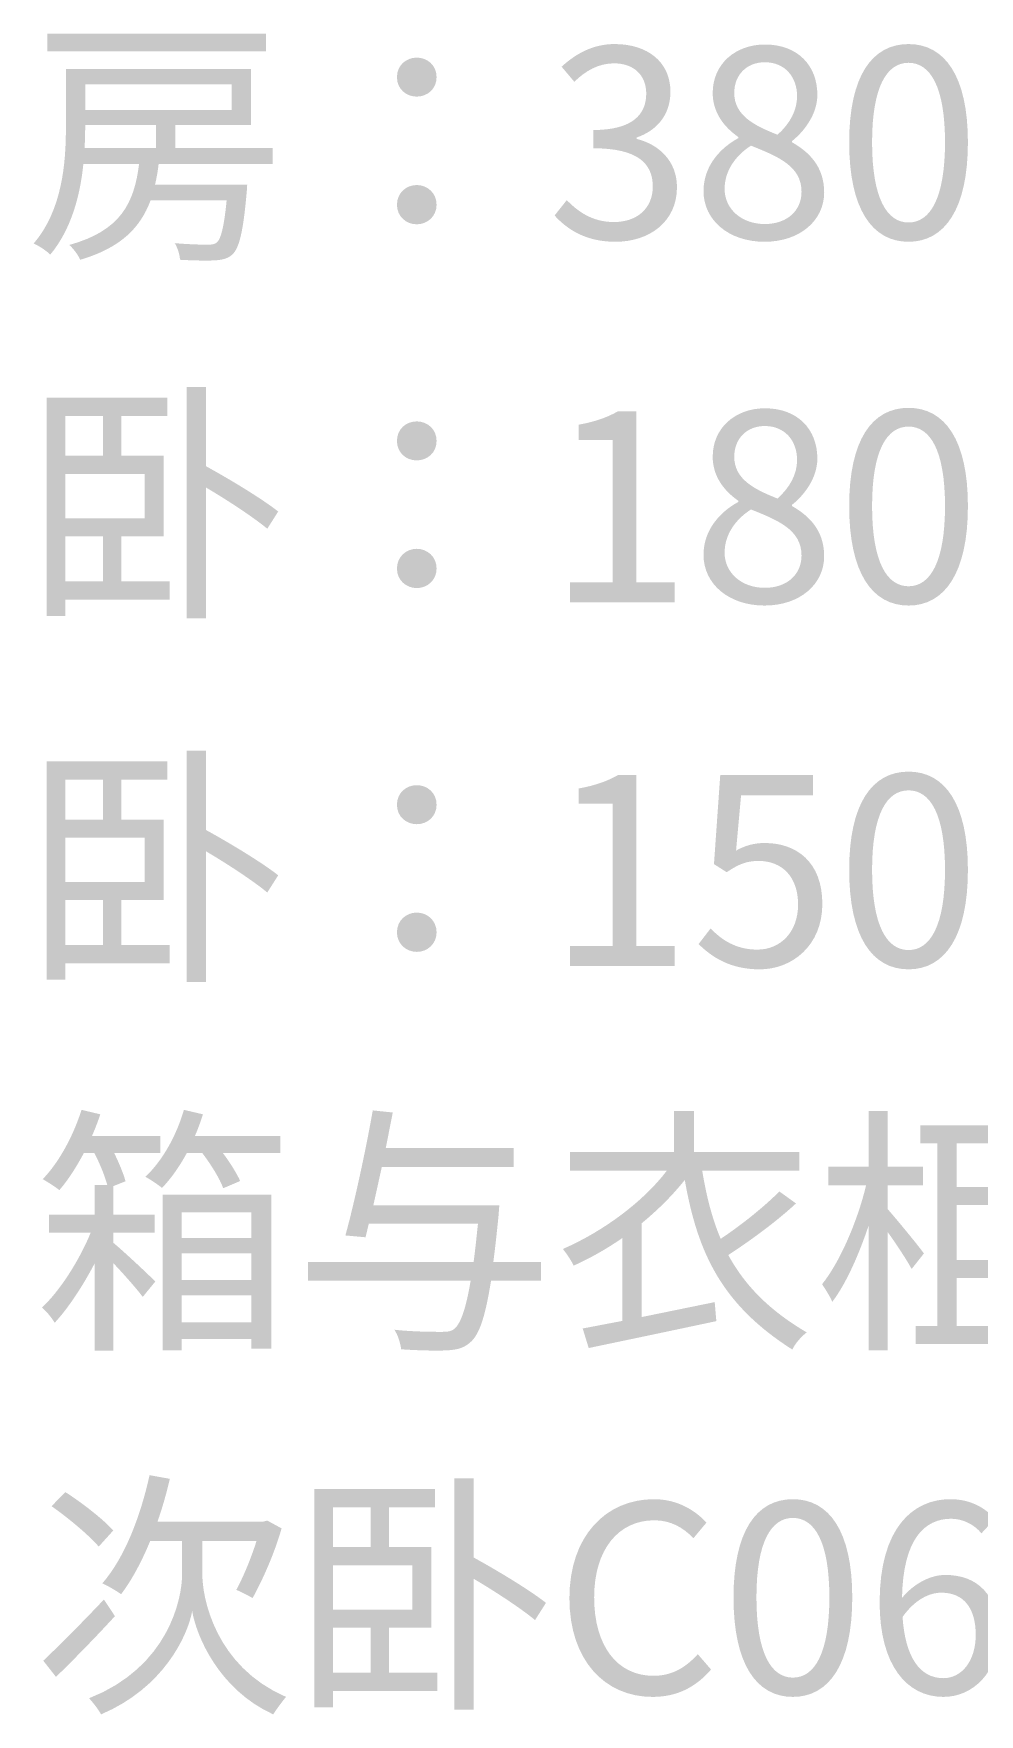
# Model space of a CAD drawing. Header units: millimetres. Extents: x -4600 to 229000, y -4300 to 19460.
# Drawn here: x 99060 to 100100, y 12572 to 14420 of the extents above; entities that cross this region are included whole.
import ezdxf

# ---------------------------------------------------------------- set-up
doc = ezdxf.new("R2010")
doc.units = ezdxf.units.MM
doc.header["$LTSCALE"] = 100
doc.layers.add('A-NOTE', color=7, linetype='Continuous', lineweight=18)

# ---------------------------------------------------------------- blocks, each defined once
blk = doc.blocks.new('A03_SHEET')
at = {"layer": 'A-NOTE'}
blk.add_hatch(color=256, dxfattribs=at).paths.add_polyline_path([(19074.7, 14420.2), (19074.7, 14400.7), (19315.3, 14400.7), (19315.3, 14420.2), (19074.7, 14420.2)])
h = blk.add_hatch(color=256, dxfattribs=at)
edge = h.paths.add_edge_path()
edge.add_spline(control_points=[(19699.8, 14191.3), (19737.3, 14191.3), (19767.4, 14213.6), (19767.4, 14251.2), (19767.4, 14280.1), (19747.6, 14298.4), (19723, 14304.4)], knot_values=[0, 0, 0, 0, 1, 1, 1, 2, 2, 2, 2], degree=3, periodic=0)
edge.add_line((19723, 14304.4), (19723, 14305.9))
edge.add_spline(control_points=[(19723, 14305.9), (19745.3, 14313.6), (19760.2, 14330.8), (19760.2, 14356.3), (19760.2, 14389.5), (19734.5, 14408.7), (19698.9, 14408.7), (19674.9, 14408.7), (19656.2, 14398.1), (19640.5, 14383.8)], knot_values=[0, 0, 0, 0, 1, 1, 1, 2, 2, 2, 3, 3, 3, 3], degree=3, periodic=0)
edge.add_line((19640.5, 14383.8), (19654.5, 14367.2))
edge.add_spline(control_points=[(19654.5, 14367.2), (19666.6, 14379.2), (19681.2, 14387.5), (19698.1, 14387.5), (19720.1, 14387.5), (19733.6, 14374.3), (19733.6, 14354.3), (19733.6, 14331.7), (19719, 14314.2), (19675.4, 14314.2)], knot_values=[0, 0, 0, 0, 1, 1, 1, 2, 2, 2, 3, 3, 3, 3], degree=3, periodic=0)
edge.add_line((19675.4, 14314.2), (19675.4, 14294.1))
edge.add_spline(control_points=[(19675.4, 14294.1), (19724.1, 14294.1), (19740.8, 14277.5), (19740.8, 14252), (19740.8, 14227.9), (19723.3, 14213), (19698.1, 14213), (19674.3, 14213), (19658.5, 14224.5), (19646.2, 14237.1)], knot_values=[0, 0, 0, 0, 1, 1, 1, 2, 2, 2, 3, 3, 3, 3], degree=3, periodic=0)
edge.add_line((19646.2, 14237.1), (19632.8, 14220.2))
edge.add_spline(control_points=[(19632.8, 14220.2), (19646.5, 14205), (19667.1, 14191.3), (19699.8, 14191.3)], knot_values=[0, 0, 0, 0, 1, 1, 1, 1], degree=3, periodic=0)
h = blk.add_hatch(color=256, dxfattribs=at)
edge = h.paths.add_edge_path()
edge.add_spline(control_points=[(19863.7, 14191.3), (19902.9, 14191.3), (19929.3, 14215.1), (19929.3, 14245.4), (19929.3, 14274.4), (19912.4, 14290.1), (19894, 14300.7)], knot_values=[0, 0, 0, 0, 1, 1, 1, 2, 2, 2, 2], degree=3, periodic=0)
edge.add_line((19894, 14300.7), (19894, 14302.1))
edge.add_spline(control_points=[(19894, 14302.1), (19906.4, 14311.9), (19921.8, 14330.8), (19921.8, 14352.9), (19921.8, 14385.2), (19900.1, 14408.2), (19864.2, 14408.2), (19831.6, 14408.2), (19806.7, 14386.7), (19806.7, 14354.9), (19806.7, 14332.8), (19819.8, 14317), (19835, 14306.4)], knot_values=[0, 0, 0, 0, 1, 1, 1, 2, 2, 2, 3, 3, 3, 4, 4, 4, 4], degree=3, periodic=0)
edge.add_line((19835, 14306.4), (19835, 14305.3))
edge.add_spline(control_points=[(19835, 14305.3), (19815.8, 14295), (19796.6, 14275.2), (19796.6, 14247.1), (19796.6, 14214.8), (19824.7, 14191.3), (19863.7, 14191.3)], knot_values=[0, 0, 0, 0, 1, 1, 1, 2, 2, 2, 2], degree=3, periodic=0)
edge = h.paths.add_edge_path(flags=0)
edge.add_spline(control_points=[(19864, 14210.8), (19838.7, 14210.8), (19819.8, 14227.1), (19819.8, 14249.4), (19819.8, 14269.5), (19831.9, 14286.1), (19848.8, 14297)], knot_values=[0, 0, 0, 0, 1, 1, 1, 2, 2, 2, 2], degree=3, periodic=0)
edge.add_spline(control_points=[(19848.8, 14297), (19878.6, 14285), (19904.4, 14274.6), (19904.4, 14246.3), (19904.4, 14225.4), (19888.3, 14210.8), (19864, 14210.8)], knot_values=[0, 0, 0, 0, 1, 1, 1, 2, 2, 2, 2], degree=3, periodic=0)
edge = h.paths.add_edge_path(flags=0)
edge.add_spline(control_points=[(19878, 14309), (19853.1, 14318.8), (19830.4, 14329.9), (19830.4, 14354.9), (19830.4, 14375.2), (19844.5, 14388.7), (19864, 14388.7), (19886.3, 14388.7), (19899.5, 14372.3), (19899.5, 14351.4), (19899.5, 14336), (19892, 14321.6), (19878, 14309)], knot_values=[0, 0, 0, 0, 1, 1, 1, 2, 2, 2, 3, 3, 3, 4, 4, 4, 4], degree=3, periodic=0)
h = blk.add_hatch(color=256, dxfattribs=at)
edge = h.paths.add_edge_path()
edge.add_spline(control_points=[(20022.1, 14191.3), (20061.9, 14191.3), (20087.4, 14227.4), (20087.4, 14300.7), (20087.4, 14373.5), (20061.9, 14408.7), (20022.1, 14408.7), (19982, 14408.7), (19956.8, 14373.5), (19956.8, 14300.7), (19956.8, 14227.4), (19982, 14191.3), (20022.1, 14191.3)], knot_values=[0, 0, 0, 0, 1, 1, 1, 2, 2, 2, 3, 3, 3, 4, 4, 4, 4], degree=3, periodic=0)
edge = h.paths.add_edge_path(flags=0)
edge.add_spline(control_points=[(20022.1, 14212.5), (19998.3, 14212.5), (19982, 14239.1), (19982, 14300.7), (19982, 14362), (19998.3, 14388.1), (20022.1, 14388.1), (20045.9, 14388.1), (20062.2, 14362), (20062.2, 14300.7), (20062.2, 14239.1), (20045.9, 14212.5), (20022.1, 14212.5)], knot_values=[0, 0, 0, 0, 1, 1, 1, 2, 2, 2, 3, 3, 3, 4, 4, 4, 4], degree=3, periodic=0)
h = blk.add_hatch(color=256, dxfattribs=at)
edge = h.paths.add_edge_path()
edge.add_line((19095.3, 14381.2), (19095.3, 14317.3))
edge.add_spline(control_points=[(19095.3, 14317.3), (19095.3, 14278.7), (19091.6, 14226.5), (19059.8, 14189.3)], knot_values=[0, 0, 0, 0, 1, 1, 1, 1], degree=3, periodic=0)
edge.add_spline(control_points=[(19059.8, 14189.3), (19065.2, 14187.3), (19074.4, 14181), (19078.1, 14177.2)], knot_values=[0, 0, 0, 0, 1, 1, 1, 1], degree=3, periodic=0)
edge.add_spline(control_points=[(19078.1, 14177.2), (19101.3, 14205), (19111.1, 14242.6), (19114.5, 14276.9)], knot_values=[0, 0, 0, 0, 1, 1, 1, 1], degree=3, periodic=0)
edge.add_line((19114.5, 14276.9), (19175.8, 14276.9))
edge.add_spline(control_points=[(19175.8, 14276.9), (19170.4, 14234.2), (19156, 14203.6), (19099, 14187.8)], knot_values=[0, 0, 0, 0, 1, 1, 1, 1], degree=3, periodic=0)
edge.add_spline(control_points=[(19099, 14187.8), (19103.3, 14184.1), (19109, 14176.4), (19111.1, 14171.5)], knot_values=[0, 0, 0, 0, 1, 1, 1, 1], degree=3, periodic=0)
edge.add_spline(control_points=[(19111.1, 14171.5), (19155.7, 14184.7), (19177.2, 14206.7), (19188.4, 14236.8)], knot_values=[0, 0, 0, 0, 1, 1, 1, 1], degree=3, periodic=0)
edge.add_line((19188.4, 14236.8), (19272.1, 14236.8))
edge.add_spline(control_points=[(19272.1, 14236.8), (19269.2, 14207.3), (19265.8, 14194.7), (19261.5, 14190.7)], knot_values=[0, 0, 0, 0, 1, 1, 1, 1], degree=3, periodic=0)
edge.add_spline(control_points=[(19261.5, 14190.7), (19258.9, 14188.4), (19256, 14188.1), (19250.9, 14188.1), (19245.4, 14188.1), (19230.5, 14188.4), (19215, 14189.8)], knot_values=[0, 0, 0, 0, 1, 1, 1, 2, 2, 2, 2], degree=3, periodic=0)
edge.add_spline(control_points=[(19215, 14189.8), (19218.2, 14184.7), (19220.5, 14177), (19220.8, 14171.5)], knot_values=[0, 0, 0, 0, 1, 1, 1, 1], degree=3, periodic=0)
edge.add_spline(control_points=[(19220.8, 14171.5), (19236.8, 14170.6), (19252.3, 14170.4), (19259.7, 14170.9), (19268, 14171.5), (19273.8, 14172.9), (19278.9, 14177.8)], knot_values=[0, 0, 0, 0, 1, 1, 1, 2, 2, 2, 2], degree=3, periodic=0)
edge.add_spline(control_points=[(19278.9, 14177.8), (19286.1, 14185.3), (19290.4, 14203), (19294.1, 14245.4)], knot_values=[0, 0, 0, 0, 1, 1, 1, 1], degree=3, periodic=0)
edge.add_spline(control_points=[(19294.1, 14245.4), (19294.4, 14248), (19294.7, 14254), (19294.7, 14254)], knot_values=[0, 0, 0, 0, 1, 1, 1, 1], degree=3, periodic=0)
edge.add_line((19294.7, 14254), (19193.3, 14254))
edge.add_spline(control_points=[(19193.3, 14254), (19195, 14261.2), (19196.4, 14268.9), (19197.3, 14276.9)], knot_values=[0, 0, 0, 0, 1, 1, 1, 1], degree=3, periodic=0)
edge.add_line((19197.3, 14276.9), (19322.8, 14276.9))
edge.add_line((19322.8, 14276.9), (19322.8, 14294.4))
edge.add_line((19322.8, 14294.4), (19215.6, 14294.4))
edge.add_line((19215.6, 14294.4), (19215.6, 14319.6))
edge.add_line((19215.6, 14319.6), (19298.7, 14319.6))
edge.add_line((19298.7, 14319.6), (19298.7, 14381.2))
edge.add_line((19298.7, 14381.2), (19095.3, 14381.2))
h.paths.add_polyline_path([(19116.5, 14364.6), (19277.5, 14364.6), (19277.5, 14336.2), (19116.5, 14336.2), (19116.5, 14364.6)], flags=0)
edge = h.paths.add_edge_path(flags=0)
edge.add_line((19116.5, 14319.6), (19194.4, 14319.6))
edge.add_line((19194.4, 14319.6), (19194.4, 14294.4))
edge.add_line((19194.4, 14294.4), (19115.9, 14294.4))
edge.add_spline(control_points=[(19115.9, 14294.4), (19116.2, 14302.4), (19116.5, 14309.9), (19116.5, 14317)], knot_values=[0, 0, 0, 0, 1, 1, 1, 1], degree=3, periodic=0)
edge.add_line((19116.5, 14317), (19116.5, 14319.6))
h = blk.add_hatch(color=256, dxfattribs=at)
edge = h.paths.add_edge_path()
edge.add_spline(control_points=[(19481.2, 14350.9), (19492.7, 14350.9), (19503, 14359.2), (19503, 14372.3), (19503, 14385.5), (19492.7, 14393.8), (19481.2, 14393.8), (19469.7, 14393.8), (19459.4, 14385.5), (19459.4, 14372.3), (19459.4, 14359.2), (19469.7, 14350.9), (19481.2, 14350.9)], knot_values=[0, 0, 0, 0, 1, 1, 1, 2, 2, 2, 3, 3, 3, 4, 4, 4, 4], degree=3, periodic=0)
h = blk.add_hatch(color=256, dxfattribs=at)
edge = h.paths.add_edge_path()
edge.add_spline(control_points=[(19481.2, 14210.5), (19492.7, 14210.5), (19503, 14219.1), (19503, 14232), (19503, 14245.1), (19492.7, 14253.7), (19481.2, 14253.7), (19469.7, 14253.7), (19459.4, 14245.1), (19459.4, 14232), (19459.4, 14219.1), (19469.7, 14210.5), (19481.2, 14210.5)], knot_values=[0, 0, 0, 0, 1, 1, 1, 2, 2, 2, 3, 3, 3, 4, 4, 4, 4], degree=3, periodic=0)
h = blk.add_hatch(color=256, dxfattribs=at)
edge = h.paths.add_edge_path()
edge.add_line((19228.2, 14031.6), (19228.2, 13777.2))
edge.add_line((19228.2, 13777.2), (19249.4, 13777.2))
edge.add_line((19249.4, 13777.2), (19249.4, 13921.1))
edge.add_spline(control_points=[(19249.4, 13921.1), (19274.6, 13906.2), (19301.9, 13888.1), (19316.8, 13875.8)], knot_values=[0, 0, 0, 0, 1, 1, 1, 1], degree=3, periodic=0)
edge.add_line((19316.8, 13875.8), (19328.8, 13894.7))
edge.add_spline(control_points=[(19328.8, 13894.7), (19311.3, 13908.5), (19276.9, 13929.4), (19249.4, 13944.5)], knot_values=[0, 0, 0, 0, 1, 1, 1, 1], degree=3, periodic=0)
edge.add_line((19249.4, 13944.5), (19249.4, 14031.6))
edge.add_line((19249.4, 14031.6), (19228.2, 14031.6))
h = blk.add_hatch(color=256, dxfattribs=at)
h.paths.add_polyline_path([(19074.1, 14019.9), (19074.1, 13779.8), (19094.7, 13779.8), (19094.7, 13797.9), (19209.3, 13797.9), (19209.3, 13817.9), (19156.3, 13817.9), (19156.3, 13867.5), (19202.7, 13867.5), (19202.7, 13956), (19156.3, 13956), (19156.3, 13999.8), (19206.7, 13999.8), (19206.7, 14019.9), (19074.1, 14019.9)])
h.paths.add_polyline_path([(19094.7, 13936), (19181.8, 13936), (19181.8, 13887.3), (19094.7, 13887.3), (19094.7, 13936)], flags=0)
h.paths.add_polyline_path([(19094.7, 13867.5), (19136, 13867.5), (19136, 13817.9), (19094.7, 13817.9), (19094.7, 13867.5)], flags=0)
h.paths.add_polyline_path([(19094.7, 13956), (19094.7, 13999.8), (19136, 13999.8), (19136, 13956), (19094.7, 13956)], flags=0)
h = blk.add_hatch(color=256, dxfattribs=at)
edge = h.paths.add_edge_path()
edge.add_spline(control_points=[(20022.1, 13791.3), (20061.9, 13791.3), (20087.4, 13827.4), (20087.4, 13900.7), (20087.4, 13973.5), (20061.9, 14008.7), (20022.1, 14008.7), (19982, 14008.7), (19956.8, 13973.5), (19956.8, 13900.7), (19956.8, 13827.4), (19982, 13791.3), (20022.1, 13791.3)], knot_values=[0, 0, 0, 0, 1, 1, 1, 2, 2, 2, 3, 3, 3, 4, 4, 4, 4], degree=3, periodic=0)
edge = h.paths.add_edge_path(flags=0)
edge.add_spline(control_points=[(20022.1, 13812.5), (19998.3, 13812.5), (19982, 13839.1), (19982, 13900.7), (19982, 13962), (19998.3, 13988.1), (20022.1, 13988.1), (20045.9, 13988.1), (20062.2, 13962), (20062.2, 13900.7), (20062.2, 13839.1), (20045.9, 13812.5), (20022.1, 13812.5)], knot_values=[0, 0, 0, 0, 1, 1, 1, 2, 2, 2, 3, 3, 3, 4, 4, 4, 4], degree=3, periodic=0)
h = blk.add_hatch(color=256, dxfattribs=at)
edge = h.paths.add_edge_path()
edge.add_spline(control_points=[(19481.2, 13950.9), (19492.7, 13950.9), (19503, 13959.2), (19503, 13972.3), (19503, 13985.5), (19492.7, 13993.8), (19481.2, 13993.8), (19469.7, 13993.8), (19459.4, 13985.5), (19459.4, 13972.3), (19459.4, 13959.2), (19469.7, 13950.9), (19481.2, 13950.9)], knot_values=[0, 0, 0, 0, 1, 1, 1, 2, 2, 2, 3, 3, 3, 4, 4, 4, 4], degree=3, periodic=0)
h = blk.add_hatch(color=256, dxfattribs=at)
edge = h.paths.add_edge_path()
edge.add_line((19649.7, 13795), (19764.8, 13795))
edge.add_line((19764.8, 13795), (19764.8, 13816.8))
edge.add_line((19764.8, 13816.8), (19722.7, 13816.8))
edge.add_line((19722.7, 13816.8), (19722.7, 14005))
edge.add_line((19722.7, 14005), (19702.7, 14005))
edge.add_spline(control_points=[(19702.7, 14005), (19691.2, 13998.4), (19677.7, 13993.5), (19659.1, 13990.1)], knot_values=[0, 0, 0, 0, 1, 1, 1, 1], degree=3, periodic=0)
edge.add_line((19659.1, 13990.1), (19659.1, 13973.5))
edge.add_line((19659.1, 13973.5), (19696.6, 13973.5))
edge.add_line((19696.6, 13973.5), (19696.6, 13816.8))
edge.add_line((19696.6, 13816.8), (19649.7, 13816.8))
edge.add_line((19649.7, 13816.8), (19649.7, 13795))
h = blk.add_hatch(color=256, dxfattribs=at)
edge = h.paths.add_edge_path()
edge.add_spline(control_points=[(19863.7, 13791.3), (19902.9, 13791.3), (19929.3, 13815.1), (19929.3, 13845.4), (19929.3, 13874.4), (19912.4, 13890.1), (19894, 13900.7)], knot_values=[0, 0, 0, 0, 1, 1, 1, 2, 2, 2, 2], degree=3, periodic=0)
edge.add_line((19894, 13900.7), (19894, 13902.1))
edge.add_spline(control_points=[(19894, 13902.1), (19906.4, 13911.9), (19921.8, 13930.8), (19921.8, 13952.9), (19921.8, 13985.2), (19900.1, 14008.2), (19864.2, 14008.2), (19831.6, 14008.2), (19806.7, 13986.7), (19806.7, 13954.9), (19806.7, 13932.8), (19819.8, 13917), (19835, 13906.4)], knot_values=[0, 0, 0, 0, 1, 1, 1, 2, 2, 2, 3, 3, 3, 4, 4, 4, 4], degree=3, periodic=0)
edge.add_line((19835, 13906.4), (19835, 13905.3))
edge.add_spline(control_points=[(19835, 13905.3), (19815.8, 13895), (19796.6, 13875.2), (19796.6, 13847.1), (19796.6, 13814.8), (19824.7, 13791.3), (19863.7, 13791.3)], knot_values=[0, 0, 0, 0, 1, 1, 1, 2, 2, 2, 2], degree=3, periodic=0)
edge = h.paths.add_edge_path(flags=0)
edge.add_spline(control_points=[(19864, 13810.8), (19838.7, 13810.8), (19819.8, 13827.1), (19819.8, 13849.4), (19819.8, 13869.5), (19831.9, 13886.1), (19848.8, 13897)], knot_values=[0, 0, 0, 0, 1, 1, 1, 2, 2, 2, 2], degree=3, periodic=0)
edge.add_spline(control_points=[(19848.8, 13897), (19878.6, 13885), (19904.4, 13874.6), (19904.4, 13846.3), (19904.4, 13825.4), (19888.3, 13810.8), (19864, 13810.8)], knot_values=[0, 0, 0, 0, 1, 1, 1, 2, 2, 2, 2], degree=3, periodic=0)
edge = h.paths.add_edge_path(flags=0)
edge.add_spline(control_points=[(19878, 13909), (19853.1, 13918.8), (19830.4, 13929.9), (19830.4, 13954.9), (19830.4, 13975.2), (19844.5, 13988.7), (19864, 13988.7), (19886.3, 13988.7), (19899.5, 13972.3), (19899.5, 13951.4), (19899.5, 13936), (19892, 13921.6), (19878, 13909)], knot_values=[0, 0, 0, 0, 1, 1, 1, 2, 2, 2, 3, 3, 3, 4, 4, 4, 4], degree=3, periodic=0)
h = blk.add_hatch(color=256, dxfattribs=at)
edge = h.paths.add_edge_path()
edge.add_spline(control_points=[(19481.2, 13810.5), (19492.7, 13810.5), (19503, 13819.1), (19503, 13832), (19503, 13845.1), (19492.7, 13853.7), (19481.2, 13853.7), (19469.7, 13853.7), (19459.4, 13845.1), (19459.4, 13832), (19459.4, 13819.1), (19469.7, 13810.5), (19481.2, 13810.5)], knot_values=[0, 0, 0, 0, 1, 1, 1, 2, 2, 2, 3, 3, 3, 4, 4, 4, 4], degree=3, periodic=0)
h = blk.add_hatch(color=256, dxfattribs=at)
edge = h.paths.add_edge_path()
edge.add_line((19228.2, 13631.6), (19228.2, 13377.2))
edge.add_line((19228.2, 13377.2), (19249.4, 13377.2))
edge.add_line((19249.4, 13377.2), (19249.4, 13521.1))
edge.add_spline(control_points=[(19249.4, 13521.1), (19274.6, 13506.2), (19301.9, 13488.1), (19316.8, 13475.8)], knot_values=[0, 0, 0, 0, 1, 1, 1, 1], degree=3, periodic=0)
edge.add_line((19316.8, 13475.8), (19328.8, 13494.7))
edge.add_spline(control_points=[(19328.8, 13494.7), (19311.3, 13508.5), (19276.9, 13529.4), (19249.4, 13544.5)], knot_values=[0, 0, 0, 0, 1, 1, 1, 1], degree=3, periodic=0)
edge.add_line((19249.4, 13544.5), (19249.4, 13631.6))
edge.add_line((19249.4, 13631.6), (19228.2, 13631.6))
h = blk.add_hatch(color=256, dxfattribs=at)
h.paths.add_polyline_path([(19074.1, 13619.9), (19074.1, 13379.8), (19094.7, 13379.8), (19094.7, 13397.9), (19209.3, 13397.9), (19209.3, 13417.9), (19156.3, 13417.9), (19156.3, 13467.5), (19202.7, 13467.5), (19202.7, 13556), (19156.3, 13556), (19156.3, 13599.8), (19206.7, 13599.8), (19206.7, 13619.9), (19074.1, 13619.9)])
h.paths.add_polyline_path([(19094.7, 13536), (19181.8, 13536), (19181.8, 13487.3), (19094.7, 13487.3), (19094.7, 13536)], flags=0)
h.paths.add_polyline_path([(19094.7, 13467.5), (19136, 13467.5), (19136, 13417.9), (19094.7, 13417.9), (19094.7, 13467.5)], flags=0)
h.paths.add_polyline_path([(19094.7, 13556), (19094.7, 13599.8), (19136, 13599.8), (19136, 13556), (19094.7, 13556)], flags=0)
h = blk.add_hatch(color=256, dxfattribs=at)
edge = h.paths.add_edge_path()
edge.add_line((19649.7, 13395), (19764.8, 13395))
edge.add_line((19764.8, 13395), (19764.8, 13416.8))
edge.add_line((19764.8, 13416.8), (19722.7, 13416.8))
edge.add_line((19722.7, 13416.8), (19722.7, 13605))
edge.add_line((19722.7, 13605), (19702.7, 13605))
edge.add_spline(control_points=[(19702.7, 13605), (19691.2, 13598.4), (19677.7, 13593.5), (19659.1, 13590.1)], knot_values=[0, 0, 0, 0, 1, 1, 1, 1], degree=3, periodic=0)
edge.add_line((19659.1, 13590.1), (19659.1, 13573.5))
edge.add_line((19659.1, 13573.5), (19696.6, 13573.5))
edge.add_line((19696.6, 13573.5), (19696.6, 13416.8))
edge.add_line((19696.6, 13416.8), (19649.7, 13416.8))
edge.add_line((19649.7, 13416.8), (19649.7, 13395))
h = blk.add_hatch(color=256, dxfattribs=at)
edge = h.paths.add_edge_path()
edge.add_spline(control_points=[(19858.5, 13391.3), (19893.8, 13391.3), (19927.3, 13417.3), (19927.3, 13463.2), (19927.3, 13509.6), (19898.6, 13530.2), (19864, 13530.2), (19851.4, 13530.2), (19841.9, 13527.1), (19832.4, 13521.9)], knot_values=[0, 0, 0, 0, 1, 1, 1, 2, 2, 2, 3, 3, 3, 3], degree=3, periodic=0)
edge.add_line((19832.4, 13521.9), (19837.9, 13582.7))
edge.add_line((19837.9, 13582.7), (19917, 13582.7))
edge.add_line((19917, 13582.7), (19917, 13605))
edge.add_line((19917, 13605), (19815, 13605))
edge.add_line((19815, 13605), (19808.1, 13507))
edge.add_line((19808.1, 13507), (19822.1, 13498.1))
edge.add_spline(control_points=[(19822.1, 13498.1), (19834.2, 13506.2), (19843, 13510.5), (19857.1, 13510.5), (19883.4, 13510.5), (19900.6, 13492.7), (19900.6, 13462.6), (19900.6, 13432), (19880.9, 13413), (19855.9, 13413), (19831.6, 13413), (19816.1, 13424.2), (19804.4, 13436.3)], knot_values=[0, 0, 0, 0, 1, 1, 1, 2, 2, 2, 3, 3, 3, 4, 4, 4, 4], degree=3, periodic=0)
edge.add_line((19804.4, 13436.3), (19791.2, 13419.1))
edge.add_spline(control_points=[(19791.2, 13419.1), (19805.5, 13405), (19825.6, 13391.3), (19858.5, 13391.3)], knot_values=[0, 0, 0, 0, 1, 1, 1, 1], degree=3, periodic=0)
h = blk.add_hatch(color=256, dxfattribs=at)
edge = h.paths.add_edge_path()
edge.add_spline(control_points=[(20022.1, 13391.3), (20061.9, 13391.3), (20087.4, 13427.4), (20087.4, 13500.7), (20087.4, 13573.5), (20061.9, 13608.7), (20022.1, 13608.7), (19982, 13608.7), (19956.8, 13573.5), (19956.8, 13500.7), (19956.8, 13427.4), (19982, 13391.3), (20022.1, 13391.3)], knot_values=[0, 0, 0, 0, 1, 1, 1, 2, 2, 2, 3, 3, 3, 4, 4, 4, 4], degree=3, periodic=0)
edge = h.paths.add_edge_path(flags=0)
edge.add_spline(control_points=[(20022.1, 13412.5), (19998.3, 13412.5), (19982, 13439.1), (19982, 13500.7), (19982, 13562), (19998.3, 13588.1), (20022.1, 13588.1), (20045.9, 13588.1), (20062.2, 13562), (20062.2, 13500.7), (20062.2, 13439.1), (20045.9, 13412.5), (20022.1, 13412.5)], knot_values=[0, 0, 0, 0, 1, 1, 1, 2, 2, 2, 3, 3, 3, 4, 4, 4, 4], degree=3, periodic=0)
h = blk.add_hatch(color=256, dxfattribs=at)
edge = h.paths.add_edge_path()
edge.add_spline(control_points=[(19481.2, 13550.9), (19492.7, 13550.9), (19503, 13559.2), (19503, 13572.3), (19503, 13585.5), (19492.7, 13593.8), (19481.2, 13593.8), (19469.7, 13593.8), (19459.4, 13585.5), (19459.4, 13572.3), (19459.4, 13559.2), (19469.7, 13550.9), (19481.2, 13550.9)], knot_values=[0, 0, 0, 0, 1, 1, 1, 2, 2, 2, 3, 3, 3, 4, 4, 4, 4], degree=3, periodic=0)
h = blk.add_hatch(color=256, dxfattribs=at)
edge = h.paths.add_edge_path()
edge.add_spline(control_points=[(19481.2, 13410.5), (19492.7, 13410.5), (19503, 13419.1), (19503, 13432), (19503, 13445.1), (19492.7, 13453.7), (19481.2, 13453.7), (19469.7, 13453.7), (19459.4, 13445.1), (19459.4, 13432), (19459.4, 13419.1), (19469.7, 13410.5), (19481.2, 13410.5)], knot_values=[0, 0, 0, 0, 1, 1, 1, 2, 2, 2, 3, 3, 3, 4, 4, 4, 4], degree=3, periodic=0)
h = blk.add_hatch(color=256, dxfattribs=at)
edge = h.paths.add_edge_path()
edge.add_spline(control_points=[(19112.5, 13236.8), (19103.3, 13207.9), (19087.8, 13179.2), (19069.8, 13160.6)], knot_values=[0, 0, 0, 0, 1, 1, 1, 1], degree=3, periodic=0)
edge.add_spline(control_points=[(19069.8, 13160.6), (19075, 13157.7), (19084.1, 13151.7), (19088.1, 13148.6)], knot_values=[0, 0, 0, 0, 1, 1, 1, 1], degree=3, periodic=0)
edge.add_spline(control_points=[(19088.1, 13148.6), (19097.6, 13159.4), (19106.8, 13173.8), (19115.1, 13189.5)], knot_values=[0, 0, 0, 0, 1, 1, 1, 1], degree=3, periodic=0)
edge.add_line((19115.1, 13189.5), (19126.5, 13189.5))
edge.add_spline(control_points=[(19126.5, 13189.5), (19132.5, 13178.1), (19138, 13164.3), (19140.8, 13154.3)], knot_values=[0, 0, 0, 0, 1, 1, 1, 1], degree=3, periodic=0)
edge.add_line((19140.8, 13154.3), (19126.8, 13154.3))
edge.add_line((19126.8, 13154.3), (19126.8, 13121.6))
edge.add_line((19126.8, 13121.6), (19076.7, 13121.6))
edge.add_line((19076.7, 13121.6), (19076.7, 13101.6))
edge.add_line((19076.7, 13101.6), (19122.5, 13101.6))
edge.add_spline(control_points=[(19122.5, 13101.6), (19109.9, 13070.9), (19088.4, 13037.4), (19068.9, 13019.4)], knot_values=[0, 0, 0, 0, 1, 1, 1, 1], degree=3, periodic=0)
edge.add_spline(control_points=[(19068.9, 13019.4), (19074.1, 13015.3), (19079.8, 13007.9), (19083, 13002.7)], knot_values=[0, 0, 0, 0, 1, 1, 1, 1], degree=3, periodic=0)
edge.add_spline(control_points=[(19083, 13002.7), (19097.9, 13018.8), (19113.9, 13043.1), (19126.8, 13067.8)], knot_values=[0, 0, 0, 0, 1, 1, 1, 1], degree=3, periodic=0)
edge.add_line((19126.8, 13067.8), (19126.8, 12972.1))
edge.add_line((19126.8, 12972.1), (19147.4, 12972.1))
edge.add_line((19147.4, 12972.1), (19147.4, 13068.3))
edge.add_spline(control_points=[(19147.4, 13068.3), (19159.5, 13055.5), (19173.5, 13039.7), (19179.8, 13031.1)], knot_values=[0, 0, 0, 0, 1, 1, 1, 1], degree=3, periodic=0)
edge.add_line((19179.8, 13031.1), (19193.6, 13048))
edge.add_spline(control_points=[(19193.6, 13048), (19186.7, 13055.2), (19159.2, 13080.9), (19147.4, 13090.7)], knot_values=[0, 0, 0, 0, 1, 1, 1, 1], degree=3, periodic=0)
edge.add_line((19147.4, 13090.7), (19147.4, 13101.6))
edge.add_line((19147.4, 13101.6), (19193, 13101.6))
edge.add_line((19193, 13101.6), (19193, 13121.6))
edge.add_line((19193, 13121.6), (19147.4, 13121.6))
edge.add_line((19147.4, 13121.6), (19147.4, 13152.9))
edge.add_line((19147.4, 13152.9), (19160.9, 13158.3))
edge.add_spline(control_points=[(19160.9, 13158.3), (19158.6, 13166.6), (19153.7, 13178.6), (19148.3, 13189.5)], knot_values=[0, 0, 0, 0, 1, 1, 1, 1], degree=3, periodic=0)
edge.add_line((19148.3, 13189.5), (19199.3, 13189.5))
edge.add_line((19199.3, 13189.5), (19199.3, 13207.9))
edge.add_line((19199.3, 13207.9), (19123.9, 13207.9))
edge.add_spline(control_points=[(19123.9, 13207.9), (19127.4, 13215.9), (19130.5, 13223.9), (19133.1, 13231.9)], knot_values=[0, 0, 0, 0, 1, 1, 1, 1], degree=3, periodic=0)
edge.add_line((19133.1, 13231.9), (19112.5, 13236.8))
h = blk.add_hatch(color=256, dxfattribs=at)
edge = h.paths.add_edge_path()
edge.add_spline(control_points=[(19225.1, 13236.8), (19216.8, 13208.4), (19201.6, 13180.9), (19182.7, 13163.2)], knot_values=[0, 0, 0, 0, 1, 1, 1, 1], degree=3, periodic=0)
edge.add_spline(control_points=[(19182.7, 13163.2), (19188.1, 13160.3), (19197, 13154.3), (19201, 13150.9)], knot_values=[0, 0, 0, 0, 1, 1, 1, 1], degree=3, periodic=0)
edge.add_spline(control_points=[(19201, 13150.9), (19210.8, 13161.2), (19220.2, 13174.3), (19228.2, 13189.2)], knot_values=[0, 0, 0, 0, 1, 1, 1, 1], degree=3, periodic=0)
edge.add_line((19228.2, 13189.2), (19245.4, 13189.2))
edge.add_spline(control_points=[(19245.4, 13189.2), (19254.9, 13176.6), (19264.6, 13161.2), (19268.3, 13150.6)], knot_values=[0, 0, 0, 0, 1, 1, 1, 1], degree=3, periodic=0)
edge.add_line((19268.3, 13150.6), (19287, 13158.6))
edge.add_spline(control_points=[(19287, 13158.6), (19283.2, 13166.9), (19276.1, 13178.6), (19268, 13189.2)], knot_values=[0, 0, 0, 0, 1, 1, 1, 1], degree=3, periodic=0)
edge.add_line((19268, 13189.2), (19331.1, 13189.2))
edge.add_line((19331.1, 13189.2), (19331.1, 13207.9))
edge.add_line((19331.1, 13207.9), (19237.1, 13207.9))
edge.add_spline(control_points=[(19237.1, 13207.9), (19240.5, 13215.6), (19243.4, 13223.6), (19246, 13231.9)], knot_values=[0, 0, 0, 0, 1, 1, 1, 1], degree=3, periodic=0)
edge.add_line((19246, 13231.9), (19225.1, 13236.8))
h = blk.add_hatch(color=256, dxfattribs=at)
edge = h.paths.add_edge_path()
edge.add_spline(control_points=[(19432.8, 13236.2), (19425.3, 13193.3), (19412.4, 13133.7), (19402.7, 13098.7)], knot_values=[0, 0, 0, 0, 1, 1, 1, 1], degree=3, periodic=0)
edge.add_line((19402.7, 13098.7), (19424.8, 13096.7))
edge.add_line((19424.8, 13096.7), (19428.5, 13111.6))
edge.add_line((19428.5, 13111.6), (19548.5, 13111.6))
edge.add_spline(control_points=[(19548.5, 13111.6), (19546.8, 13095.6), (19545.4, 13081.8), (19543.7, 13069.5)], knot_values=[0, 0, 0, 0, 1, 1, 1, 1], degree=3, periodic=0)
edge.add_line((19543.7, 13069.5), (19361.4, 13069.5))
edge.add_line((19361.4, 13069.5), (19361.4, 13049.1))
edge.add_line((19361.4, 13049.1), (19540.5, 13049.1))
edge.add_spline(control_points=[(19540.5, 13049.1), (19535.3, 13018.2), (19529.6, 13002.2), (19522.7, 12996.1)], knot_values=[0, 0, 0, 0, 1, 1, 1, 1], degree=3, periodic=0)
edge.add_spline(control_points=[(19522.7, 12996.1), (19519, 12993), (19515, 12992.7), (19507.8, 12992.7), (19499.8, 12992.7), (19478.3, 12992.7), (19456.6, 12995)], knot_values=[0, 0, 0, 0, 1, 1, 1, 2, 2, 2, 2], degree=3, periodic=0)
edge.add_spline(control_points=[(19456.6, 12995), (19460.6, 12989), (19463.4, 12979.8), (19464, 12973.5)], knot_values=[0, 0, 0, 0, 1, 1, 1, 1], degree=3, periodic=0)
edge.add_spline(control_points=[(19464, 12973.5), (19484.6, 12972.1), (19505.3, 12971.8), (19515.6, 12972.4)], knot_values=[0, 0, 0, 0, 1, 1, 1, 1], degree=3, periodic=0)
edge.add_spline(control_points=[(19515.6, 12972.4), (19527, 12973.2), (19533.9, 12975.2), (19541.4, 12982.4), (19550.5, 12991.3), (19556.8, 13010.5), (19562.9, 13049.1)], knot_values=[0, 0, 0, 0, 1, 1, 1, 2, 2, 2, 2], degree=3, periodic=0)
edge.add_line((19562.9, 13049.1), (19617.9, 13049.1))
edge.add_line((19617.9, 13049.1), (19617.9, 13069.5))
edge.add_line((19617.9, 13069.5), (19565.4, 13069.5))
edge.add_spline(control_points=[(19565.4, 13069.5), (19567.4, 13084.4), (19569.2, 13101.3), (19571.2, 13121.1), (19571.4, 13124.2), (19572, 13131.7), (19572, 13131.7)], knot_values=[0, 0, 0, 0, 1, 1, 1, 2, 2, 2, 2], degree=3, periodic=0)
edge.add_line((19572, 13131.7), (19433.4, 13131.7))
edge.add_line((19433.4, 13131.7), (19442.8, 13174.1))
edge.add_line((19442.8, 13174.1), (19587.8, 13174.1))
edge.add_line((19587.8, 13174.1), (19587.8, 13194.7))
edge.add_line((19587.8, 13194.7), (19447.1, 13194.7))
edge.add_line((19447.1, 13194.7), (19454.8, 13233.9))
edge.add_line((19454.8, 13233.9), (19432.8, 13236.2))
h = blk.add_hatch(color=256, dxfattribs=at)
edge = h.paths.add_edge_path()
edge.add_line((19764, 13235.7), (19764, 13190.4))
edge.add_line((19764, 13190.4), (19649.9, 13190.4))
edge.add_line((19649.9, 13190.4), (19649.9, 13169.8))
edge.add_line((19649.9, 13169.8), (19756.2, 13169.8))
edge.add_spline(control_points=[(19756.2, 13169.8), (19730.2, 13135.7), (19686.6, 13103.3), (19641.9, 13083.8)], knot_values=[0, 0, 0, 0, 1, 1, 1, 1], degree=3, periodic=0)
edge.add_spline(control_points=[(19641.9, 13083.8), (19645.4, 13079.5), (19651.4, 13070.9), (19653.7, 13065.5)], knot_values=[0, 0, 0, 0, 1, 1, 1, 1], degree=3, periodic=0)
edge.add_spline(control_points=[(19653.7, 13065.5), (19672.3, 13073.8), (19690.3, 13084.1), (19707.2, 13095.8)], knot_values=[0, 0, 0, 0, 1, 1, 1, 1], degree=3, periodic=0)
edge.add_line((19707.2, 13095.8), (19707.2, 13004.7))
edge.add_line((19707.2, 13004.7), (19663.7, 12996.4))
edge.add_line((19663.7, 12996.4), (19670.3, 12974.9))
edge.add_spline(control_points=[(19670.3, 12974.9), (19707.5, 12982.7), (19761.1, 12993.9), (19810.7, 13004.5)], knot_values=[0, 0, 0, 0, 1, 1, 1, 1], degree=3, periodic=0)
edge.add_line((19810.7, 13004.5), (19808.9, 13025.4))
edge.add_line((19808.9, 13025.4), (19728.7, 13009))
edge.add_line((19728.7, 13009), (19728.7, 13112.2))
edge.add_spline(control_points=[(19728.7, 13112.2), (19746.5, 13126.8), (19762.5, 13142.8), (19776, 13159.7)], knot_values=[0, 0, 0, 0, 1, 1, 1, 1], degree=3, periodic=0)
edge.add_spline(control_points=[(19776, 13159.7), (19790.3, 13077.8), (19817.8, 13021.9), (19894.3, 12973.2)], knot_values=[0, 0, 0, 0, 1, 1, 1, 1], degree=3, periodic=0)
edge.add_spline(control_points=[(19894.3, 12973.2), (19897.2, 12979.8), (19904.4, 12987.8), (19910.1, 12992.1)], knot_values=[0, 0, 0, 0, 1, 1, 1, 1], degree=3, periodic=0)
edge.add_spline(control_points=[(19910.1, 12992.1), (19868.5, 13016.5), (19841.9, 13044), (19823.8, 13077.2)], knot_values=[0, 0, 0, 0, 1, 1, 1, 1], degree=3, periodic=0)
edge.add_spline(control_points=[(19823.8, 13077.2), (19847.3, 13092.4), (19876.8, 13113.9), (19898.3, 13133.9)], knot_values=[0, 0, 0, 0, 1, 1, 1, 1], degree=3, periodic=0)
edge.add_line((19898.3, 13133.9), (19880, 13147.1))
edge.add_spline(control_points=[(19880, 13147.1), (19863.7, 13130.5), (19837.9, 13109.9), (19815.5, 13095)], knot_values=[0, 0, 0, 0, 1, 1, 1, 1], degree=3, periodic=0)
edge.add_spline(control_points=[(19815.5, 13095), (19806.1, 13117), (19799.8, 13141.7), (19795.2, 13169.8)], knot_values=[0, 0, 0, 0, 1, 1, 1, 1], degree=3, periodic=0)
edge.add_line((19795.2, 13169.8), (19901.8, 13169.8))
edge.add_line((19901.8, 13169.8), (19901.8, 13190.4))
edge.add_line((19901.8, 13190.4), (19786, 13190.4))
edge.add_line((19786, 13190.4), (19786, 13235.7))
edge.add_line((19786, 13235.7), (19764, 13235.7))
h = blk.add_hatch(color=256, dxfattribs=at)
edge = h.paths.add_edge_path()
edge.add_line((19978.3, 13235.7), (19978.3, 13174.3))
edge.add_line((19978.3, 13174.3), (19933.9, 13174.3))
edge.add_line((19933.9, 13174.3), (19933.9, 13153.7))
edge.add_line((19933.9, 13153.7), (19975.4, 13153.7))
edge.add_spline(control_points=[(19975.4, 13153.7), (19965.9, 13114.2), (19946.5, 13069.2), (19927, 13045.1)], knot_values=[0, 0, 0, 0, 1, 1, 1, 1], degree=3, periodic=0)
edge.add_spline(control_points=[(19927, 13045.1), (19930.4, 13040), (19935.9, 13031.4), (19938.2, 13025.7)], knot_values=[0, 0, 0, 0, 1, 1, 1, 1], degree=3, periodic=0)
edge.add_spline(control_points=[(19938.2, 13025.7), (19953.1, 13045.1), (19967.4, 13077.2), (19978.3, 13109.9)], knot_values=[0, 0, 0, 0, 1, 1, 1, 1], degree=3, periodic=0)
edge.add_line((19978.3, 13109.9), (19978.3, 12972.4))
edge.add_line((19978.3, 12972.4), (19999.2, 12972.4))
edge.add_line((19999.2, 12972.4), (19999.2, 13102.4))
edge.add_spline(control_points=[(19999.2, 13102.4), (20009.2, 13088.4), (20020.7, 13070.9), (20025.5, 13061.8)], knot_values=[0, 0, 0, 0, 1, 1, 1, 1], degree=3, periodic=0)
edge.add_line((20025.5, 13061.8), (20039, 13078.9))
edge.add_spline(control_points=[(20039, 13078.9), (20033.3, 13087), (20008.3, 13117.3), (19999.2, 13127.6)], knot_values=[0, 0, 0, 0, 1, 1, 1, 1], degree=3, periodic=0)
edge.add_line((19999.2, 13127.6), (19999.2, 13153.7))
edge.add_line((19999.2, 13153.7), (20038.1, 13153.7))
edge.add_line((20038.1, 13153.7), (20038.1, 13174.3))
edge.add_line((20038.1, 13174.3), (19999.2, 13174.3))
edge.add_line((19999.2, 13174.3), (19999.2, 13235.7))
edge.add_line((19999.2, 13235.7), (19978.3, 13235.7))
h = blk.add_hatch(color=256, dxfattribs=at)
h.paths.add_polyline_path([(20029.8, 12999.3), (20029.8, 12979.5), (20194.3, 12979.5), (20194.3, 12999.3), (20075.1, 12999.3), (20075.1, 13052), (20177.1, 13052), (20177.1, 13152), (20075.1, 13152), (20075.1, 13200.1), (20190.6, 13200.1), (20190.6, 13219.9), (20035, 13219.9), (20035, 13200.1), (20053.6, 13200.1), (20053.6, 12999.3), (20029.8, 12999.3)])
h.paths.add_polyline_path([(20075.1, 13132.2), (20156.2, 13132.2), (20156.2, 13071.8), (20075.1, 13071.8), (20075.1, 13132.2)], flags=0)
h = blk.add_hatch(color=256, dxfattribs=at)
h.paths.add_polyline_path([(19201.9, 13143.7), (19201.9, 12972.4), (19222.8, 12972.4), (19222.8, 12985), (19299.3, 12985), (19299.3, 12974.1), (19321.1, 12974.1), (19321.1, 13143.7), (19201.9, 13143.7)])
h.paths.add_polyline_path([(19222.8, 13032.8), (19299.3, 13032.8), (19299.3, 13003), (19222.8, 13003), (19222.8, 13032.8)], flags=0)
h.paths.add_polyline_path([(19222.8, 13078.9), (19299.3, 13078.9), (19299.3, 13049.7), (19222.8, 13049.7), (19222.8, 13078.9)], flags=0)
h.paths.add_polyline_path([(19222.8, 13095.8), (19222.8, 13124.2), (19299.3, 13124.2), (19299.3, 13095.8), (19222.8, 13095.8)], flags=0)
h = blk.add_hatch(color=256, dxfattribs=at)
edge = h.paths.add_edge_path()
edge.add_spline(control_points=[(19187.3, 12835.1), (19177.2, 12789.2), (19159.8, 12744.3), (19135.4, 12716.2)], knot_values=[0, 0, 0, 0, 1, 1, 1, 1], degree=3, periodic=0)
edge.add_spline(control_points=[(19135.4, 12716.2), (19141.1, 12713.6), (19151.4, 12707.6), (19156, 12704.2)], knot_values=[0, 0, 0, 0, 1, 1, 1, 1], degree=3, periodic=0)
edge.add_spline(control_points=[(19156, 12704.2), (19168.1, 12720.2), (19178.7, 12740.3), (19188.1, 12762.9)], knot_values=[0, 0, 0, 0, 1, 1, 1, 1], degree=3, periodic=0)
edge.add_line((19188.1, 12762.9), (19223.1, 12762.9))
edge.add_line((19223.1, 12762.9), (19223.1, 12726.2))
edge.add_spline(control_points=[(19223.1, 12726.2), (19223.1, 12699.3), (19208.2, 12624.2), (19120.8, 12589.8)], knot_values=[0, 0, 0, 0, 1, 1, 1, 1], degree=3, periodic=0)
edge.add_spline(control_points=[(19120.8, 12589.8), (19124.8, 12585.5), (19131.4, 12577), (19134, 12572.1)], knot_values=[0, 0, 0, 0, 1, 1, 1, 1], degree=3, periodic=0)
edge.add_spline(control_points=[(19134, 12572.1), (19203, 12601.3), (19229.4, 12658.9), (19234.2, 12685.8)], knot_values=[0, 0, 0, 0, 1, 1, 1, 1], degree=3, periodic=0)
edge.add_spline(control_points=[(19234.2, 12685.8), (19238.5, 12659.2), (19262.9, 12599.6), (19323.3, 12572.1)], knot_values=[0, 0, 0, 0, 1, 1, 1, 1], degree=3, periodic=0)
edge.add_spline(control_points=[(19323.3, 12572.1), (19326.5, 12577.2), (19333.1, 12586.1), (19337.4, 12591.3)], knot_values=[0, 0, 0, 0, 1, 1, 1, 1], degree=3, periodic=0)
edge.add_spline(control_points=[(19337.4, 12591.3), (19259.2, 12625.1), (19245.1, 12701), (19245.4, 12726.2)], knot_values=[0, 0, 0, 0, 1, 1, 1, 1], degree=3, periodic=0)
edge.add_line((19245.4, 12726.2), (19245.4, 12762.9))
edge.add_line((19245.4, 12762.9), (19305, 12762.9))
edge.add_spline(control_points=[(19305, 12762.9), (19299, 12743.7), (19290.1, 12722.5), (19282.7, 12709)], knot_values=[0, 0, 0, 0, 1, 1, 1, 1], degree=3, periodic=0)
edge.add_spline(control_points=[(19282.7, 12709), (19287.8, 12707), (19296.1, 12702.4), (19300.7, 12700.1)], knot_values=[0, 0, 0, 0, 1, 1, 1, 1], degree=3, periodic=0)
edge.add_spline(control_points=[(19300.7, 12700.1), (19311.3, 12719.3), (19324.8, 12749.1), (19332.5, 12776.6)], knot_values=[0, 0, 0, 0, 1, 1, 1, 1], degree=3, periodic=0)
edge.add_line((19332.5, 12776.6), (19316.8, 12785.2))
edge.add_line((19316.8, 12785.2), (19312.5, 12784.1))
edge.add_line((19312.5, 12784.1), (19196.1, 12784.1))
edge.add_spline(control_points=[(19196.1, 12784.1), (19201.3, 12799), (19205.9, 12815), (19209.6, 12831.1)], knot_values=[0, 0, 0, 0, 1, 1, 1, 1], degree=3, periodic=0)
edge.add_line((19209.6, 12831.1), (19187.3, 12835.1))
h = blk.add_hatch(color=256, dxfattribs=at)
edge = h.paths.add_edge_path()
edge.add_line((19522.7, 12831.6), (19522.7, 12577.2))
edge.add_line((19522.7, 12577.2), (19543.9, 12577.2))
edge.add_line((19543.9, 12577.2), (19543.9, 12721.1))
edge.add_spline(control_points=[(19543.9, 12721.1), (19569.2, 12706.2), (19596.4, 12688.1), (19611.3, 12675.8)], knot_values=[0, 0, 0, 0, 1, 1, 1, 1], degree=3, periodic=0)
edge.add_line((19611.3, 12675.8), (19623.3, 12694.7))
edge.add_spline(control_points=[(19623.3, 12694.7), (19605.8, 12708.5), (19571.4, 12729.4), (19543.9, 12744.5)], knot_values=[0, 0, 0, 0, 1, 1, 1, 1], degree=3, periodic=0)
edge.add_line((19543.9, 12744.5), (19543.9, 12831.6))
edge.add_line((19543.9, 12831.6), (19522.7, 12831.6))
h = blk.add_hatch(color=256, dxfattribs=at)
edge = h.paths.add_edge_path()
edge.add_spline(control_points=[(19079.5, 12801), (19097.9, 12788.1), (19120.5, 12769.2), (19131.4, 12756.6)], knot_values=[0, 0, 0, 0, 1, 1, 1, 1], degree=3, periodic=0)
edge.add_line((19131.4, 12756.6), (19147.4, 12774.3))
edge.add_spline(control_points=[(19147.4, 12774.3), (19136.3, 12786.7), (19113.1, 12804.7), (19094.7, 12816.5)], knot_values=[0, 0, 0, 0, 1, 1, 1, 1], degree=3, periodic=0)
edge.add_line((19094.7, 12816.5), (19079.5, 12801))
h = blk.add_hatch(color=256, dxfattribs=at)
h.paths.add_polyline_path([(19368.6, 12819.9), (19368.6, 12579.8), (19389.2, 12579.8), (19389.2, 12597.9), (19503.8, 12597.9), (19503.8, 12617.9), (19450.8, 12617.9), (19450.8, 12667.5), (19497.2, 12667.5), (19497.2, 12756), (19450.8, 12756), (19450.8, 12799.8), (19501.3, 12799.8), (19501.3, 12819.9), (19368.6, 12819.9)])
h.paths.add_polyline_path([(19389.2, 12736), (19476.3, 12736), (19476.3, 12687.3), (19389.2, 12687.3), (19389.2, 12736)], flags=0)
h.paths.add_polyline_path([(19389.2, 12667.5), (19430.5, 12667.5), (19430.5, 12617.9), (19389.2, 12617.9), (19389.2, 12667.5)], flags=0)
h.paths.add_polyline_path([(19389.2, 12756), (19389.2, 12799.8), (19430.5, 12799.8), (19430.5, 12756), (19389.2, 12756)], flags=0)
h = blk.add_hatch(color=256, dxfattribs=at)
edge = h.paths.add_edge_path()
edge.add_spline(control_points=[(19740.5, 12591.3), (19767.7, 12591.3), (19788.3, 12602.2), (19804.9, 12621.4)], knot_values=[0, 0, 0, 0, 1, 1, 1, 1], degree=3, periodic=0)
edge.add_line((19804.9, 12621.4), (19790.3, 12638.3))
edge.add_spline(control_points=[(19790.3, 12638.3), (19776.9, 12623.4), (19761.7, 12614.5), (19741.6, 12614.5), (19701.5, 12614.5), (19676.3, 12647.7), (19676.3, 12700.7), (19676.3, 12753.1), (19702.9, 12785.5), (19742.5, 12785.5), (19760.5, 12785.5), (19774.3, 12777.5), (19785.5, 12765.8)], knot_values=[0, 0, 0, 0, 1, 1, 1, 2, 2, 2, 3, 3, 3, 4, 4, 4, 4], degree=3, periodic=0)
edge.add_line((19785.5, 12765.8), (19799.8, 12782.9))
edge.add_spline(control_points=[(19799.8, 12782.9), (19787.7, 12796.4), (19767.7, 12808.7), (19742.2, 12808.7), (19688.9, 12808.7), (19649.1, 12767.8), (19649.1, 12699.9), (19649.1, 12631.7), (19688, 12591.3), (19740.5, 12591.3)], knot_values=[0, 0, 0, 0, 1, 1, 1, 2, 2, 2, 3, 3, 3, 3], degree=3, periodic=0)
h = blk.add_hatch(color=256, dxfattribs=at)
edge = h.paths.add_edge_path()
edge.add_spline(control_points=[(19894.9, 12591.3), (19934.7, 12591.3), (19960.2, 12627.4), (19960.2, 12700.7), (19960.2, 12773.5), (19934.7, 12808.7), (19894.9, 12808.7), (19854.8, 12808.7), (19829.6, 12773.5), (19829.6, 12700.7), (19829.6, 12627.4), (19854.8, 12591.3), (19894.9, 12591.3)], knot_values=[0, 0, 0, 0, 1, 1, 1, 2, 2, 2, 3, 3, 3, 4, 4, 4, 4], degree=3, periodic=0)
edge = h.paths.add_edge_path(flags=0)
edge.add_spline(control_points=[(19894.9, 12612.5), (19871.1, 12612.5), (19854.8, 12639.1), (19854.8, 12700.7), (19854.8, 12762), (19871.1, 12788.1), (19894.9, 12788.1), (19918.7, 12788.1), (19935, 12762), (19935, 12700.7), (19935, 12639.1), (19918.7, 12612.5), (19894.9, 12612.5)], knot_values=[0, 0, 0, 0, 1, 1, 1, 2, 2, 2, 3, 3, 3, 4, 4, 4, 4], degree=3, periodic=0)
h = blk.add_hatch(color=256, dxfattribs=at)
edge = h.paths.add_edge_path()
edge.add_spline(control_points=[(20060.5, 12591.3), (20093.2, 12591.3), (20120.9, 12618.8), (20120.9, 12659.5), (20120.9, 12703.6), (20098, 12725.4), (20062.5, 12725.4), (20046.2, 12725.4), (20027.8, 12715.9), (20014.9, 12700.1)], knot_values=[0, 0, 0, 0, 1, 1, 1, 2, 2, 2, 3, 3, 3, 3], degree=3, periodic=0)
edge.add_spline(control_points=[(20014.9, 12700.1), (20016.1, 12765.2), (20039.9, 12787.2), (20069.1, 12787.2), (20081.7, 12787.2), (20094.3, 12780.9), (20102.3, 12771.2)], knot_values=[0, 0, 0, 0, 1, 1, 1, 2, 2, 2, 2], degree=3, periodic=0)
edge.add_line((20102.3, 12771.2), (20117.2, 12787.2))
edge.add_spline(control_points=[(20117.2, 12787.2), (20105.5, 12799.8), (20089.7, 12808.7), (20067.9, 12808.7), (20027.3, 12808.7), (19990.3, 12777.5), (19990.3, 12695.3), (19990.3, 12625.9), (20020.4, 12591.3), (20060.5, 12591.3)], knot_values=[0, 0, 0, 0, 1, 1, 1, 2, 2, 2, 3, 3, 3, 3], degree=3, periodic=0)
edge = h.paths.add_edge_path(flags=0)
edge.add_spline(control_points=[(20015.5, 12679.2), (20029.3, 12698.7), (20045.3, 12705.9), (20058.2, 12705.9), (20083.7, 12705.9), (20096, 12687.8), (20096, 12659.5), (20096, 12630.8), (20080.5, 12611.9), (20060.5, 12611.9), (20034.1, 12611.9), (20018.4, 12635.7), (20015.5, 12679.2)], knot_values=[0, 0, 0, 0, 1, 1, 1, 2, 2, 2, 3, 3, 3, 4, 4, 4, 4], degree=3, periodic=0)
h = blk.add_hatch(color=256, dxfattribs=at)
edge = h.paths.add_edge_path()
edge.add_line((19070.4, 12631.1), (19084.4, 12613.3))
edge.add_spline(control_points=[(19084.4, 12613.3), (19103.6, 12632), (19128, 12656.9), (19149.2, 12680.1)], knot_values=[0, 0, 0, 0, 1, 1, 1, 1], degree=3, periodic=0)
edge.add_line((19149.2, 12680.1), (19137.1, 12698.4))
edge.add_spline(control_points=[(19137.1, 12698.4), (19113.1, 12672.9), (19087, 12646.9), (19070.4, 12631.1)], knot_values=[0, 0, 0, 0, 1, 1, 1, 1], degree=3, periodic=0)

msp = doc.modelspace()

# ---------------------------------------------------------------- block references
msp.add_blockref('A03_SHEET', (80000, 0))

doc.saveas('drawing.dxf')
